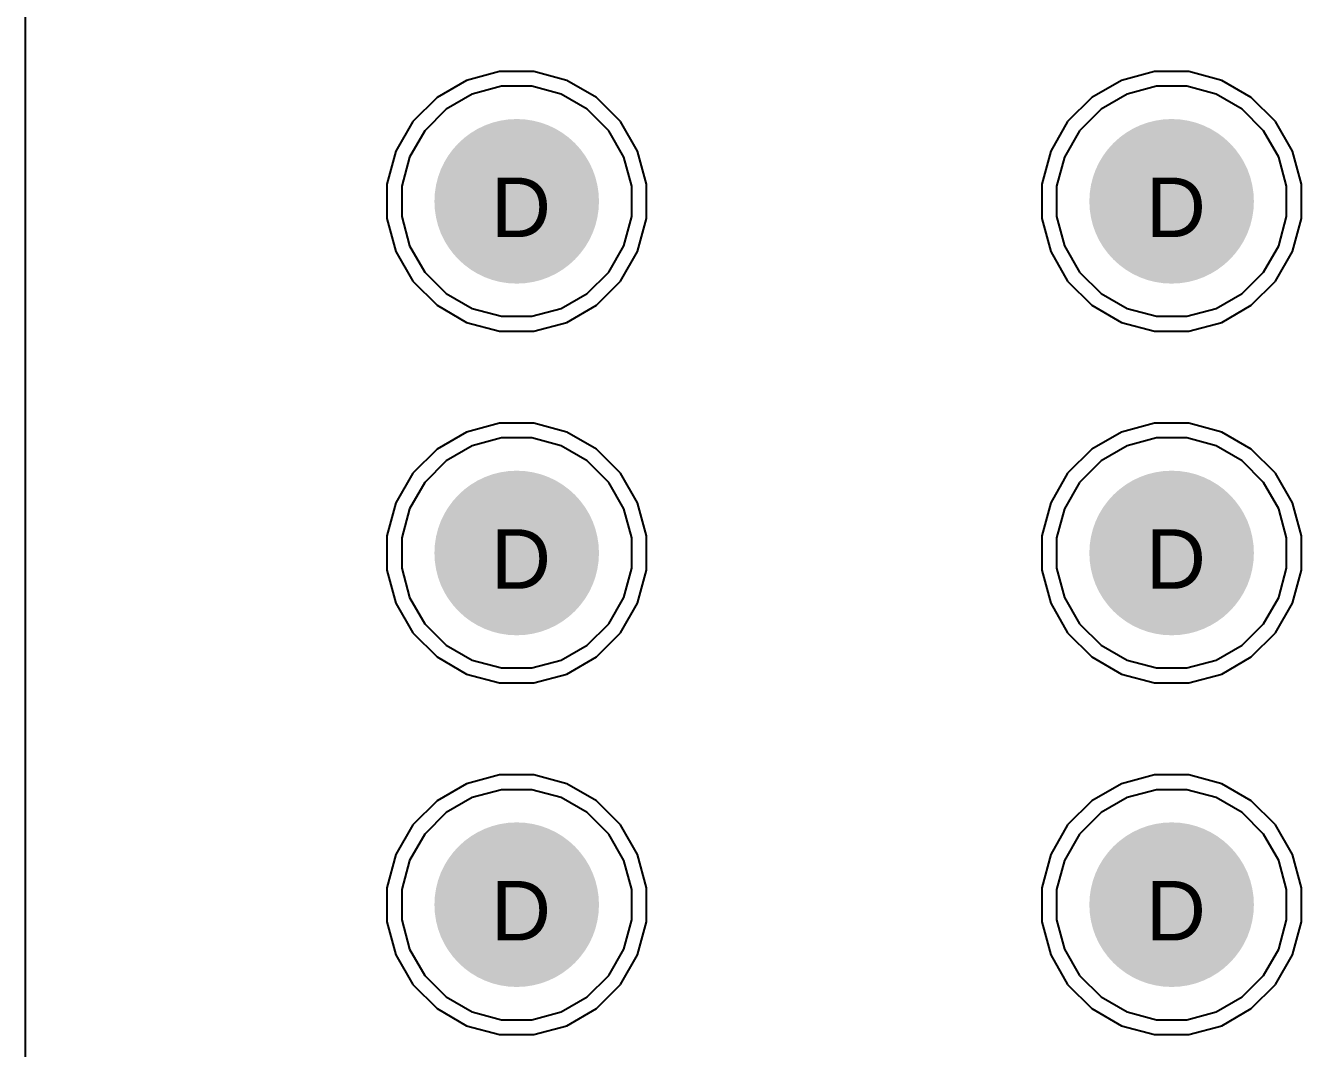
# Model space of a CAD drawing. Header units: inches. Extents: x 0 to 5379, y 0 to 5429.
# Drawn here: x 303.28 to 314.16, y 170.41 to 179.13 of the extents above; entities that cross this region are included whole.
import ezdxf

# ---------------------------------------------------------------- set-up
doc = ezdxf.new("R2010")
doc.units = ezdxf.units.IN
for name, color, linetype in [('Bottom Layer', 5, 'Continuous'), ('Bottom Solder', 6, 'Continuous'), ('Drill Drawing', 1, 'Continuous'), ('GND01', 16, 'Continuous'), ('GND02', 76, 'Continuous'), ('PWR', 156, 'Continuous'), ('SIG 01', 90, 'Continuous'), ('Top Layer', 1, 'Continuous'), ('Top Solder', 216, 'Continuous'), ('Via Holes', 16, 'Continuous')]:
    doc.layers.add(name, color=color, linetype=linetype)
doc.styles.add('Arial', font='', dxfattribs={"height": 0.2})
doc.styles.get('Arial').set_extended_font_data('Arial')

msp = doc.modelspace()

# ---------------------------------------------------------------- hatches: boundary and pattern name
at = {"layer": 'Bottom Layer'}
h = msp.add_hatch(color=5, dxfattribs=at)
edge = h.paths.add_edge_path()
edge.add_arc((307.467, 177.634), 0.6, 0, 360)
h = msp.add_hatch(color=5, dxfattribs=at)
edge = h.paths.add_edge_path()
edge.add_arc((313.055, 177.634), 0.6, 0, 360)
h = msp.add_hatch(color=5, dxfattribs=at)
edge = h.paths.add_edge_path()
edge.add_arc((307.467, 174.634), 0.6, 0, 360)
h = msp.add_hatch(color=5, dxfattribs=at)
edge = h.paths.add_edge_path()
edge.add_arc((313.055, 174.634), 0.6, 0, 360)
h = msp.add_hatch(color=5, dxfattribs=at)
edge = h.paths.add_edge_path()
edge.add_arc((307.467, 171.634), 0.6, 0, 360)
h = msp.add_hatch(color=5, dxfattribs=at)
edge = h.paths.add_edge_path()
edge.add_arc((313.055, 171.634), 0.6, 0, 360)
at = {"layer": 'Bottom Solder'}
h = msp.add_hatch(color=6, dxfattribs=at)
edge = h.paths.add_edge_path()
edge.add_arc((307.467, 177.634), 0.702, 0, 360)
h = msp.add_hatch(color=6, dxfattribs=at)
edge = h.paths.add_edge_path()
edge.add_arc((313.055, 177.634), 0.702, 0, 360)
h = msp.add_hatch(color=6, dxfattribs=at)
edge = h.paths.add_edge_path()
edge.add_arc((307.467, 174.634), 0.702, 0, 360)
h = msp.add_hatch(color=6, dxfattribs=at)
edge = h.paths.add_edge_path()
edge.add_arc((313.055, 174.634), 0.702, 0, 360)
h = msp.add_hatch(color=6, dxfattribs=at)
edge = h.paths.add_edge_path()
edge.add_arc((307.467, 171.634), 0.702, 0, 360)
h = msp.add_hatch(color=6, dxfattribs=at)
edge = h.paths.add_edge_path()
edge.add_arc((313.055, 171.634), 0.702, 0, 360)
at = {"layer": 'GND01'}
h = msp.add_hatch(color=16, dxfattribs=at)
edge = h.paths.add_edge_path()
edge.add_arc((307.467, 177.634), 0.6, 0, 360)
h = msp.add_hatch(color=16, dxfattribs=at)
edge = h.paths.add_edge_path()
edge.add_arc((313.055, 177.634), 0.6, 0, 360)
h = msp.add_hatch(color=16, dxfattribs=at)
edge = h.paths.add_edge_path()
edge.add_arc((307.467, 174.634), 0.6, 0, 360)
h = msp.add_hatch(color=16, dxfattribs=at)
edge = h.paths.add_edge_path()
edge.add_arc((313.055, 174.634), 0.6, 0, 360)
h = msp.add_hatch(color=16, dxfattribs=at)
edge = h.paths.add_edge_path()
edge.add_arc((307.467, 171.634), 0.6, 0, 360)
h = msp.add_hatch(color=16, dxfattribs=at)
edge = h.paths.add_edge_path()
edge.add_arc((313.055, 171.634), 0.6, 0, 360)
at = {"layer": 'GND02'}
h = msp.add_hatch(color=76, dxfattribs=at)
edge = h.paths.add_edge_path()
edge.add_arc((307.467, 177.634), 0.6, 0, 360)
h = msp.add_hatch(color=76, dxfattribs=at)
edge = h.paths.add_edge_path()
edge.add_arc((313.055, 177.634), 0.6, 0, 360)
h = msp.add_hatch(color=76, dxfattribs=at)
edge = h.paths.add_edge_path()
edge.add_arc((307.467, 174.634), 0.6, 0, 360)
h = msp.add_hatch(color=76, dxfattribs=at)
edge = h.paths.add_edge_path()
edge.add_arc((313.055, 174.634), 0.6, 0, 360)
h = msp.add_hatch(color=76, dxfattribs=at)
edge = h.paths.add_edge_path()
edge.add_arc((307.467, 171.634), 0.6, 0, 360)
h = msp.add_hatch(color=76, dxfattribs=at)
edge = h.paths.add_edge_path()
edge.add_arc((313.055, 171.634), 0.6, 0, 360)
at = {"layer": 'PWR'}
h = msp.add_hatch(color=156, dxfattribs=at)
edge = h.paths.add_edge_path()
edge.add_arc((307.467, 177.634), 0.6, 0, 360)
h = msp.add_hatch(color=156, dxfattribs=at)
edge = h.paths.add_edge_path()
edge.add_arc((313.055, 177.634), 0.6, 0, 360)
h = msp.add_hatch(color=156, dxfattribs=at)
edge = h.paths.add_edge_path()
edge.add_arc((307.467, 174.634), 0.6, 0, 360)
h = msp.add_hatch(color=156, dxfattribs=at)
edge = h.paths.add_edge_path()
edge.add_arc((313.055, 174.634), 0.6, 0, 360)
h = msp.add_hatch(color=156, dxfattribs=at)
edge = h.paths.add_edge_path()
edge.add_arc((307.467, 171.634), 0.6, 0, 360)
h = msp.add_hatch(color=156, dxfattribs=at)
edge = h.paths.add_edge_path()
edge.add_arc((313.055, 171.634), 0.6, 0, 360)
at = {"layer": 'SIG 01'}
h = msp.add_hatch(color=90, dxfattribs=at)
edge = h.paths.add_edge_path()
edge.add_arc((307.467, 177.634), 0.6, 0, 360)
h = msp.add_hatch(color=90, dxfattribs=at)
edge = h.paths.add_edge_path()
edge.add_arc((313.055, 177.634), 0.6, 0, 360)
h = msp.add_hatch(color=90, dxfattribs=at)
edge = h.paths.add_edge_path()
edge.add_arc((307.467, 174.634), 0.6, 0, 360)
h = msp.add_hatch(color=90, dxfattribs=at)
edge = h.paths.add_edge_path()
edge.add_arc((313.055, 174.634), 0.6, 0, 360)
h = msp.add_hatch(color=90, dxfattribs=at)
edge = h.paths.add_edge_path()
edge.add_arc((307.467, 171.634), 0.6, 0, 360)
h = msp.add_hatch(color=90, dxfattribs=at)
edge = h.paths.add_edge_path()
edge.add_arc((313.055, 171.634), 0.6, 0, 360)
at = {"layer": 'Top Layer'}
h = msp.add_hatch(color=1, dxfattribs=at)
edge = h.paths.add_edge_path()
edge.add_arc((307.467, 177.634), 0.6, 0, 360)
h = msp.add_hatch(color=1, dxfattribs=at)
edge = h.paths.add_edge_path()
edge.add_arc((313.055, 177.634), 0.6, 0, 360)
h = msp.add_hatch(color=1, dxfattribs=at)
edge = h.paths.add_edge_path()
edge.add_arc((307.467, 174.634), 0.6, 0, 360)
h = msp.add_hatch(color=1, dxfattribs=at)
edge = h.paths.add_edge_path()
edge.add_arc((313.055, 174.634), 0.6, 0, 360)
h = msp.add_hatch(color=1, dxfattribs=at)
edge = h.paths.add_edge_path()
edge.add_arc((307.467, 171.634), 0.6, 0, 360)
h = msp.add_hatch(color=1, dxfattribs=at)
edge = h.paths.add_edge_path()
edge.add_arc((313.055, 171.634), 0.6, 0, 360)
at = {"layer": 'Top Solder'}
h = msp.add_hatch(color=216, dxfattribs=at)
edge = h.paths.add_edge_path()
edge.add_arc((307.467, 177.634), 0.702, 0, 360)
h = msp.add_hatch(color=216, dxfattribs=at)
edge = h.paths.add_edge_path()
edge.add_arc((313.055, 177.634), 0.702, 0, 360)
h = msp.add_hatch(color=216, dxfattribs=at)
edge = h.paths.add_edge_path()
edge.add_arc((307.467, 174.634), 0.702, 0, 360)
h = msp.add_hatch(color=216, dxfattribs=at)
edge = h.paths.add_edge_path()
edge.add_arc((313.055, 174.634), 0.702, 0, 360)
h = msp.add_hatch(color=216, dxfattribs=at)
edge = h.paths.add_edge_path()
edge.add_arc((307.467, 171.634), 0.702, 0, 360)
h = msp.add_hatch(color=216, dxfattribs=at)
edge = h.paths.add_edge_path()
edge.add_arc((313.055, 171.634), 0.702, 0, 360)
at = {"layer": 'Via Holes'}
h = msp.add_hatch(color=7, dxfattribs=at)
edge = h.paths.add_edge_path()
edge.add_arc((307.467, 177.634), 0.35, 0, 360)
h = msp.add_hatch(color=7, dxfattribs=at)
edge = h.paths.add_edge_path()
edge.add_arc((313.055, 177.634), 0.35, 0, 360)
h = msp.add_hatch(color=7, dxfattribs=at)
edge = h.paths.add_edge_path()
edge.add_arc((307.467, 174.634), 0.35, 0, 360)
h = msp.add_hatch(color=7, dxfattribs=at)
edge = h.paths.add_edge_path()
edge.add_arc((313.055, 174.634), 0.35, 0, 360)
h = msp.add_hatch(color=7, dxfattribs=at)
edge = h.paths.add_edge_path()
edge.add_arc((307.467, 171.634), 0.35, 0, 360)
h = msp.add_hatch(color=7, dxfattribs=at)
edge = h.paths.add_edge_path()
edge.add_arc((313.055, 171.634), 0.35, 0, 360)

# ---------------------------------------------------------------- linework, layer by layer
at = {"layer": 'Bottom Layer'}
msp.add_line((303.276, 157.988), (303.276, 218.872), dxfattribs=at)
at = {"layer": 'GND01'}
for p, q in [((307.039, 178.666), (306.787, 178.52)), ((307.321, 178.742), (307.039, 178.666)), ((307.613, 178.742), (307.321, 178.742)), ((307.895, 178.666), (307.613, 178.742)), ((308.147, 178.52), (307.895, 178.666)), ((312.627, 178.666), (312.375, 178.52)), ((312.909, 178.742), (312.627, 178.666)), ((313.201, 178.742), (312.909, 178.742)), ((313.483, 178.666), (313.201, 178.742)), ((313.735, 178.52), (313.483, 178.666)), ((306.787, 178.52), (306.58, 178.314)), ((308.354, 178.314), (308.147, 178.52)), ((312.375, 178.52), (312.168, 178.314)), ((313.942, 178.314), (313.735, 178.52)), ((306.58, 178.314), (306.435, 178.061)), ((308.499, 178.061), (308.354, 178.314)), ((312.168, 178.314), (312.023, 178.061)), ((314.087, 178.061), (313.942, 178.314)), ((306.435, 178.061), (306.359, 177.779)), ((308.575, 177.779), (308.499, 178.061)), ((312.023, 178.061), (311.947, 177.779)), ((314.163, 177.779), (314.087, 178.061)), ((306.359, 177.779), (306.359, 177.488)), ((308.575, 177.488), (308.575, 177.779)), ((311.947, 177.779), (311.947, 177.488)), ((314.163, 177.488), (314.163, 177.779)), ((306.359, 177.488), (306.435, 177.206)), ((308.499, 177.206), (308.575, 177.488)), ((311.947, 177.488), (312.023, 177.206)), ((314.087, 177.206), (314.163, 177.488)), ((306.435, 177.206), (306.58, 176.953)), ((308.354, 176.953), (308.499, 177.206)), ((312.023, 177.206), (312.168, 176.953)), ((313.942, 176.953), (314.087, 177.206)), ((306.58, 176.953), (306.787, 176.747)), ((308.147, 176.747), (308.354, 176.953)), ((312.168, 176.953), (312.375, 176.747)), ((313.735, 176.747), (313.942, 176.953)), ((306.787, 176.747), (307.039, 176.601)), ((307.895, 176.601), (308.147, 176.747)), ((312.375, 176.747), (312.627, 176.601)), ((313.483, 176.601), (313.735, 176.747)), ((307.039, 176.601), (307.321, 176.526)), ((307.613, 176.526), (307.895, 176.601)), ((312.627, 176.601), (312.909, 176.526)), ((313.201, 176.526), (313.483, 176.601)), ((307.321, 176.526), (307.613, 176.526)), ((312.909, 176.526), (313.201, 176.526)), ((307.321, 175.742), (307.039, 175.666)), ((307.613, 175.742), (307.321, 175.742)), ((307.895, 175.666), (307.613, 175.742)), ((312.909, 175.742), (312.627, 175.666)), ((313.201, 175.742), (312.909, 175.742)), ((313.483, 175.666), (313.201, 175.742)), ((307.039, 175.666), (306.787, 175.52)), ((308.147, 175.52), (307.895, 175.666)), ((312.627, 175.666), (312.375, 175.52)), ((313.735, 175.52), (313.483, 175.666)), ((306.787, 175.52), (306.58, 175.314)), ((308.354, 175.314), (308.147, 175.52)), ((312.375, 175.52), (312.168, 175.314)), ((313.942, 175.314), (313.735, 175.52)), ((306.58, 175.314), (306.435, 175.061)), ((308.499, 175.061), (308.354, 175.314)), ((312.168, 175.314), (312.023, 175.061)), ((314.087, 175.061), (313.942, 175.314)), ((306.435, 175.061), (306.359, 174.779)), ((308.575, 174.779), (308.499, 175.061)), ((312.023, 175.061), (311.947, 174.779)), ((314.163, 174.779), (314.087, 175.061)), ((306.359, 174.779), (306.359, 174.488)), ((308.575, 174.488), (308.575, 174.779)), ((311.947, 174.779), (311.947, 174.488)), ((314.163, 174.488), (314.163, 174.779)), ((306.359, 174.488), (306.435, 174.206)), ((308.499, 174.206), (308.575, 174.488)), ((311.947, 174.488), (312.023, 174.206)), ((314.087, 174.206), (314.163, 174.488)), ((306.435, 174.206), (306.58, 173.953)), ((308.354, 173.953), (308.499, 174.206)), ((312.023, 174.206), (312.168, 173.953)), ((313.942, 173.953), (314.087, 174.206)), ((306.58, 173.953), (306.787, 173.747)), ((308.147, 173.747), (308.354, 173.953)), ((312.168, 173.953), (312.375, 173.747)), ((313.735, 173.747), (313.942, 173.953)), ((306.787, 173.747), (307.039, 173.601)), ((307.895, 173.601), (308.147, 173.747)), ((312.375, 173.747), (312.627, 173.601)), ((313.483, 173.601), (313.735, 173.747)), ((307.039, 173.601), (307.321, 173.526)), ((307.613, 173.526), (307.895, 173.601)), ((312.627, 173.601), (312.909, 173.526)), ((313.201, 173.526), (313.483, 173.601)), ((307.321, 173.526), (307.613, 173.526)), ((312.909, 173.526), (313.201, 173.526)), ((307.321, 172.742), (307.039, 172.666)), ((307.613, 172.742), (307.321, 172.742)), ((307.895, 172.666), (307.613, 172.742)), ((312.909, 172.742), (312.627, 172.666)), ((313.201, 172.742), (312.909, 172.742)), ((313.483, 172.666), (313.201, 172.742)), ((307.039, 172.666), (306.787, 172.52)), ((308.147, 172.52), (307.895, 172.666)), ((312.627, 172.666), (312.375, 172.52)), ((313.735, 172.52), (313.483, 172.666)), ((306.787, 172.52), (306.58, 172.314)), ((308.354, 172.314), (308.147, 172.52)), ((312.375, 172.52), (312.168, 172.314)), ((313.942, 172.314), (313.735, 172.52)), ((306.58, 172.314), (306.435, 172.061)), ((308.499, 172.061), (308.354, 172.314)), ((312.168, 172.314), (312.023, 172.061)), ((314.087, 172.061), (313.942, 172.314)), ((306.435, 172.061), (306.359, 171.779)), ((308.575, 171.779), (308.499, 172.061)), ((312.023, 172.061), (311.947, 171.779)), ((314.163, 171.779), (314.087, 172.061)), ((306.359, 171.779), (306.359, 171.488)), ((308.575, 171.488), (308.575, 171.779)), ((311.947, 171.779), (311.947, 171.488)), ((314.163, 171.488), (314.163, 171.779)), ((306.359, 171.488), (306.435, 171.206)), ((308.499, 171.206), (308.575, 171.488)), ((311.947, 171.488), (312.023, 171.206)), ((314.087, 171.206), (314.163, 171.488)), ((306.435, 171.206), (306.58, 170.953)), ((308.354, 170.953), (308.499, 171.206)), ((312.023, 171.206), (312.168, 170.953)), ((313.942, 170.953), (314.087, 171.206)), ((306.58, 170.953), (306.787, 170.747)), ((308.147, 170.747), (308.354, 170.953)), ((312.168, 170.953), (312.375, 170.747)), ((313.735, 170.747), (313.942, 170.953)), ((306.787, 170.747), (307.039, 170.601)), ((307.895, 170.601), (308.147, 170.747)), ((312.375, 170.747), (312.627, 170.601)), ((313.483, 170.601), (313.735, 170.747)), ((307.039, 170.601), (307.321, 170.526)), ((307.613, 170.526), (307.895, 170.601)), ((312.627, 170.601), (312.909, 170.526)), ((313.201, 170.526), (313.483, 170.601)), ((307.321, 170.526), (307.613, 170.526)), ((312.909, 170.526), (313.201, 170.526))]:
    msp.add_line(p, q, dxfattribs=at)
at = {"layer": 'GND02'}
for p, q in [((307.039, 178.666), (306.787, 178.52)), ((307.321, 178.742), (307.039, 178.666)), ((307.613, 178.742), (307.321, 178.742)), ((307.895, 178.666), (307.613, 178.742)), ((308.147, 178.52), (307.895, 178.666)), ((312.627, 178.666), (312.375, 178.52)), ((312.909, 178.742), (312.627, 178.666)), ((313.201, 178.742), (312.909, 178.742)), ((313.483, 178.666), (313.201, 178.742)), ((313.735, 178.52), (313.483, 178.666)), ((306.787, 178.52), (306.58, 178.314)), ((308.354, 178.314), (308.147, 178.52)), ((312.375, 178.52), (312.168, 178.314)), ((313.942, 178.314), (313.735, 178.52)), ((306.58, 178.314), (306.435, 178.061)), ((308.499, 178.061), (308.354, 178.314)), ((312.168, 178.314), (312.023, 178.061)), ((314.087, 178.061), (313.942, 178.314)), ((306.435, 178.061), (306.359, 177.779)), ((308.575, 177.779), (308.499, 178.061)), ((312.023, 178.061), (311.947, 177.779)), ((314.163, 177.779), (314.087, 178.061)), ((306.359, 177.779), (306.359, 177.488)), ((308.575, 177.488), (308.575, 177.779)), ((311.947, 177.779), (311.947, 177.488)), ((314.163, 177.488), (314.163, 177.779)), ((306.359, 177.488), (306.435, 177.206)), ((308.499, 177.206), (308.575, 177.488)), ((311.947, 177.488), (312.023, 177.206)), ((314.087, 177.206), (314.163, 177.488)), ((306.435, 177.206), (306.58, 176.953)), ((308.354, 176.953), (308.499, 177.206)), ((312.023, 177.206), (312.168, 176.953)), ((313.942, 176.953), (314.087, 177.206)), ((306.58, 176.953), (306.787, 176.747)), ((308.147, 176.747), (308.354, 176.953)), ((312.168, 176.953), (312.375, 176.747)), ((313.735, 176.747), (313.942, 176.953)), ((306.787, 176.747), (307.039, 176.601)), ((307.895, 176.601), (308.147, 176.747)), ((312.375, 176.747), (312.627, 176.601)), ((313.483, 176.601), (313.735, 176.747)), ((307.039, 176.601), (307.321, 176.526)), ((307.613, 176.526), (307.895, 176.601)), ((312.627, 176.601), (312.909, 176.526)), ((313.201, 176.526), (313.483, 176.601)), ((307.321, 176.526), (307.613, 176.526)), ((312.909, 176.526), (313.201, 176.526)), ((307.321, 175.742), (307.039, 175.666)), ((307.613, 175.742), (307.321, 175.742)), ((307.895, 175.666), (307.613, 175.742)), ((312.909, 175.742), (312.627, 175.666)), ((313.201, 175.742), (312.909, 175.742)), ((313.483, 175.666), (313.201, 175.742)), ((307.039, 175.666), (306.787, 175.52)), ((308.147, 175.52), (307.895, 175.666)), ((312.627, 175.666), (312.375, 175.52)), ((313.735, 175.52), (313.483, 175.666)), ((306.787, 175.52), (306.58, 175.314)), ((308.354, 175.314), (308.147, 175.52)), ((312.375, 175.52), (312.168, 175.314)), ((313.942, 175.314), (313.735, 175.52)), ((306.58, 175.314), (306.435, 175.061)), ((308.499, 175.061), (308.354, 175.314)), ((312.168, 175.314), (312.023, 175.061)), ((314.087, 175.061), (313.942, 175.314)), ((306.435, 175.061), (306.359, 174.779)), ((308.575, 174.779), (308.499, 175.061)), ((312.023, 175.061), (311.947, 174.779)), ((314.163, 174.779), (314.087, 175.061)), ((306.359, 174.779), (306.359, 174.488)), ((308.575, 174.488), (308.575, 174.779)), ((311.947, 174.779), (311.947, 174.488)), ((314.163, 174.488), (314.163, 174.779)), ((306.359, 174.488), (306.435, 174.206)), ((308.499, 174.206), (308.575, 174.488)), ((311.947, 174.488), (312.023, 174.206)), ((314.087, 174.206), (314.163, 174.488)), ((306.435, 174.206), (306.58, 173.953)), ((308.354, 173.953), (308.499, 174.206)), ((312.023, 174.206), (312.168, 173.953)), ((313.942, 173.953), (314.087, 174.206)), ((306.58, 173.953), (306.787, 173.747)), ((308.147, 173.747), (308.354, 173.953)), ((312.168, 173.953), (312.375, 173.747)), ((313.735, 173.747), (313.942, 173.953)), ((306.787, 173.747), (307.039, 173.601)), ((307.895, 173.601), (308.147, 173.747)), ((312.375, 173.747), (312.627, 173.601)), ((313.483, 173.601), (313.735, 173.747)), ((307.039, 173.601), (307.321, 173.526)), ((307.613, 173.526), (307.895, 173.601)), ((312.627, 173.601), (312.909, 173.526)), ((313.201, 173.526), (313.483, 173.601)), ((307.321, 173.526), (307.613, 173.526)), ((312.909, 173.526), (313.201, 173.526)), ((307.321, 172.742), (307.039, 172.666)), ((307.613, 172.742), (307.321, 172.742)), ((307.895, 172.666), (307.613, 172.742)), ((312.909, 172.742), (312.627, 172.666)), ((313.201, 172.742), (312.909, 172.742)), ((313.483, 172.666), (313.201, 172.742)), ((307.039, 172.666), (306.787, 172.52)), ((308.147, 172.52), (307.895, 172.666)), ((312.627, 172.666), (312.375, 172.52)), ((313.735, 172.52), (313.483, 172.666)), ((306.787, 172.52), (306.58, 172.314)), ((308.354, 172.314), (308.147, 172.52)), ((312.375, 172.52), (312.168, 172.314)), ((313.942, 172.314), (313.735, 172.52)), ((306.58, 172.314), (306.435, 172.061)), ((308.499, 172.061), (308.354, 172.314)), ((312.168, 172.314), (312.023, 172.061)), ((314.087, 172.061), (313.942, 172.314)), ((306.435, 172.061), (306.359, 171.779)), ((308.575, 171.779), (308.499, 172.061)), ((312.023, 172.061), (311.947, 171.779)), ((314.163, 171.779), (314.087, 172.061)), ((306.359, 171.779), (306.359, 171.488)), ((308.575, 171.488), (308.575, 171.779)), ((311.947, 171.779), (311.947, 171.488)), ((314.163, 171.488), (314.163, 171.779)), ((306.359, 171.488), (306.435, 171.206)), ((308.499, 171.206), (308.575, 171.488)), ((311.947, 171.488), (312.023, 171.206)), ((314.087, 171.206), (314.163, 171.488)), ((306.435, 171.206), (306.58, 170.953)), ((308.354, 170.953), (308.499, 171.206)), ((312.023, 171.206), (312.168, 170.953)), ((313.942, 170.953), (314.087, 171.206)), ((306.58, 170.953), (306.787, 170.747)), ((308.147, 170.747), (308.354, 170.953)), ((312.168, 170.953), (312.375, 170.747)), ((313.735, 170.747), (313.942, 170.953)), ((306.787, 170.747), (307.039, 170.601)), ((307.895, 170.601), (308.147, 170.747)), ((312.375, 170.747), (312.627, 170.601)), ((313.483, 170.601), (313.735, 170.747)), ((307.039, 170.601), (307.321, 170.526)), ((307.613, 170.526), (307.895, 170.601)), ((312.627, 170.601), (312.909, 170.526)), ((313.201, 170.526), (313.483, 170.601)), ((307.321, 170.526), (307.613, 170.526)), ((312.909, 170.526), (313.201, 170.526))]:
    msp.add_line(p, q, dxfattribs=at)
at = {"layer": 'PWR'}
for p, q in [((307.039, 178.666), (306.787, 178.52)), ((307.321, 178.742), (307.039, 178.666)), ((307.613, 178.742), (307.321, 178.742)), ((307.895, 178.666), (307.613, 178.742)), ((308.147, 178.52), (307.895, 178.666)), ((312.627, 178.666), (312.375, 178.52)), ((312.909, 178.742), (312.627, 178.666)), ((313.201, 178.742), (312.909, 178.742)), ((313.483, 178.666), (313.201, 178.742)), ((313.735, 178.52), (313.483, 178.666)), ((306.787, 178.52), (306.58, 178.314)), ((308.354, 178.314), (308.147, 178.52)), ((312.375, 178.52), (312.168, 178.314)), ((313.942, 178.314), (313.735, 178.52)), ((306.58, 178.314), (306.435, 178.061)), ((308.499, 178.061), (308.354, 178.314)), ((312.168, 178.314), (312.023, 178.061)), ((314.087, 178.061), (313.942, 178.314)), ((306.435, 178.061), (306.359, 177.779)), ((308.575, 177.779), (308.499, 178.061)), ((312.023, 178.061), (311.947, 177.779)), ((314.163, 177.779), (314.087, 178.061)), ((306.359, 177.779), (306.359, 177.488)), ((308.575, 177.488), (308.575, 177.779)), ((311.947, 177.779), (311.947, 177.488)), ((314.163, 177.488), (314.163, 177.779)), ((306.359, 177.488), (306.435, 177.206)), ((308.499, 177.206), (308.575, 177.488)), ((311.947, 177.488), (312.023, 177.206)), ((314.087, 177.206), (314.163, 177.488)), ((306.435, 177.206), (306.58, 176.953)), ((308.354, 176.953), (308.499, 177.206)), ((312.023, 177.206), (312.168, 176.953)), ((313.942, 176.953), (314.087, 177.206)), ((306.58, 176.953), (306.787, 176.747)), ((308.147, 176.747), (308.354, 176.953)), ((312.168, 176.953), (312.375, 176.747)), ((313.735, 176.747), (313.942, 176.953)), ((306.787, 176.747), (307.039, 176.601)), ((307.895, 176.601), (308.147, 176.747)), ((312.375, 176.747), (312.627, 176.601)), ((313.483, 176.601), (313.735, 176.747)), ((307.039, 176.601), (307.321, 176.526)), ((307.613, 176.526), (307.895, 176.601)), ((312.627, 176.601), (312.909, 176.526)), ((313.201, 176.526), (313.483, 176.601)), ((307.321, 176.526), (307.613, 176.526)), ((312.909, 176.526), (313.201, 176.526)), ((307.321, 175.742), (307.039, 175.666)), ((307.613, 175.742), (307.321, 175.742)), ((307.895, 175.666), (307.613, 175.742)), ((312.909, 175.742), (312.627, 175.666)), ((313.201, 175.742), (312.909, 175.742)), ((313.483, 175.666), (313.201, 175.742)), ((307.039, 175.666), (306.787, 175.52)), ((308.147, 175.52), (307.895, 175.666)), ((312.627, 175.666), (312.375, 175.52)), ((313.735, 175.52), (313.483, 175.666)), ((306.787, 175.52), (306.58, 175.314)), ((308.354, 175.314), (308.147, 175.52)), ((312.375, 175.52), (312.168, 175.314)), ((313.942, 175.314), (313.735, 175.52)), ((306.58, 175.314), (306.435, 175.061)), ((308.499, 175.061), (308.354, 175.314)), ((312.168, 175.314), (312.023, 175.061)), ((314.087, 175.061), (313.942, 175.314)), ((306.435, 175.061), (306.359, 174.779)), ((308.575, 174.779), (308.499, 175.061)), ((312.023, 175.061), (311.947, 174.779)), ((314.163, 174.779), (314.087, 175.061)), ((306.359, 174.779), (306.359, 174.488)), ((308.575, 174.488), (308.575, 174.779)), ((311.947, 174.779), (311.947, 174.488)), ((314.163, 174.488), (314.163, 174.779)), ((306.359, 174.488), (306.435, 174.206)), ((308.499, 174.206), (308.575, 174.488)), ((311.947, 174.488), (312.023, 174.206)), ((314.087, 174.206), (314.163, 174.488)), ((306.435, 174.206), (306.58, 173.953)), ((308.354, 173.953), (308.499, 174.206)), ((312.023, 174.206), (312.168, 173.953)), ((313.942, 173.953), (314.087, 174.206)), ((306.58, 173.953), (306.787, 173.747)), ((308.147, 173.747), (308.354, 173.953)), ((312.168, 173.953), (312.375, 173.747)), ((313.735, 173.747), (313.942, 173.953)), ((306.787, 173.747), (307.039, 173.601)), ((307.895, 173.601), (308.147, 173.747)), ((312.375, 173.747), (312.627, 173.601)), ((313.483, 173.601), (313.735, 173.747)), ((307.039, 173.601), (307.321, 173.526)), ((307.613, 173.526), (307.895, 173.601)), ((312.627, 173.601), (312.909, 173.526)), ((313.201, 173.526), (313.483, 173.601)), ((307.321, 173.526), (307.613, 173.526)), ((312.909, 173.526), (313.201, 173.526)), ((307.321, 172.742), (307.039, 172.666)), ((307.613, 172.742), (307.321, 172.742)), ((307.895, 172.666), (307.613, 172.742)), ((312.909, 172.742), (312.627, 172.666)), ((313.201, 172.742), (312.909, 172.742)), ((313.483, 172.666), (313.201, 172.742)), ((307.039, 172.666), (306.787, 172.52)), ((308.147, 172.52), (307.895, 172.666)), ((312.627, 172.666), (312.375, 172.52)), ((313.735, 172.52), (313.483, 172.666)), ((306.787, 172.52), (306.58, 172.314)), ((308.354, 172.314), (308.147, 172.52)), ((312.375, 172.52), (312.168, 172.314)), ((313.942, 172.314), (313.735, 172.52)), ((306.58, 172.314), (306.435, 172.061)), ((308.499, 172.061), (308.354, 172.314)), ((312.168, 172.314), (312.023, 172.061)), ((314.087, 172.061), (313.942, 172.314)), ((306.435, 172.061), (306.359, 171.779)), ((308.575, 171.779), (308.499, 172.061)), ((312.023, 172.061), (311.947, 171.779)), ((314.163, 171.779), (314.087, 172.061)), ((306.359, 171.779), (306.359, 171.488)), ((308.575, 171.488), (308.575, 171.779)), ((311.947, 171.779), (311.947, 171.488)), ((314.163, 171.488), (314.163, 171.779)), ((306.359, 171.488), (306.435, 171.206)), ((308.499, 171.206), (308.575, 171.488)), ((311.947, 171.488), (312.023, 171.206)), ((314.087, 171.206), (314.163, 171.488)), ((306.435, 171.206), (306.58, 170.953)), ((308.354, 170.953), (308.499, 171.206)), ((312.023, 171.206), (312.168, 170.953)), ((313.942, 170.953), (314.087, 171.206)), ((306.58, 170.953), (306.787, 170.747)), ((308.147, 170.747), (308.354, 170.953)), ((312.168, 170.953), (312.375, 170.747)), ((313.735, 170.747), (313.942, 170.953)), ((306.787, 170.747), (307.039, 170.601)), ((307.895, 170.601), (308.147, 170.747)), ((312.375, 170.747), (312.627, 170.601)), ((313.483, 170.601), (313.735, 170.747)), ((307.039, 170.601), (307.321, 170.526)), ((307.613, 170.526), (307.895, 170.601)), ((312.627, 170.601), (312.909, 170.526)), ((313.201, 170.526), (313.483, 170.601)), ((307.321, 170.526), (307.613, 170.526)), ((312.909, 170.526), (313.201, 170.526))]:
    msp.add_line(p, q, dxfattribs=at)
at = {"layer": 'SIG 01'}
for p, q in [((307.088, 178.548), (306.865, 178.419)), ((307.338, 178.615), (307.088, 178.548)), ((307.596, 178.615), (307.338, 178.615)), ((307.846, 178.548), (307.596, 178.615)), ((308.069, 178.419), (307.846, 178.548)), ((312.676, 178.548), (312.453, 178.419)), ((312.926, 178.615), (312.676, 178.548)), ((313.184, 178.615), (312.926, 178.615)), ((313.434, 178.548), (313.184, 178.615)), ((313.657, 178.419), (313.434, 178.548)), ((306.865, 178.419), (306.682, 178.236)), ((308.252, 178.236), (308.069, 178.419)), ((312.453, 178.419), (312.27, 178.236)), ((313.84, 178.236), (313.657, 178.419)), ((306.682, 178.236), (306.553, 178.012)), ((308.381, 178.012), (308.252, 178.236)), ((312.27, 178.236), (312.141, 178.012)), ((313.969, 178.012), (313.84, 178.236)), ((306.553, 178.012), (306.486, 177.763)), ((308.448, 177.763), (308.381, 178.012)), ((312.141, 178.012), (312.074, 177.763)), ((314.036, 177.763), (313.969, 178.012)), ((306.486, 177.763), (306.486, 177.504)), ((308.448, 177.504), (308.448, 177.763)), ((312.074, 177.763), (312.074, 177.504)), ((314.036, 177.504), (314.036, 177.763)), ((306.486, 177.504), (306.553, 177.255)), ((308.381, 177.255), (308.448, 177.504)), ((312.074, 177.504), (312.141, 177.255)), ((313.969, 177.255), (314.036, 177.504)), ((306.553, 177.255), (306.682, 177.031)), ((308.252, 177.031), (308.381, 177.255)), ((312.141, 177.255), (312.27, 177.031)), ((313.84, 177.031), (313.969, 177.255)), ((306.682, 177.031), (306.865, 176.849)), ((308.069, 176.849), (308.252, 177.031)), ((312.27, 177.031), (312.453, 176.849)), ((313.657, 176.849), (313.84, 177.031)), ((306.865, 176.849), (307.088, 176.719)), ((307.846, 176.719), (308.069, 176.849)), ((312.453, 176.849), (312.676, 176.719)), ((313.434, 176.719), (313.657, 176.849)), ((307.088, 176.719), (307.338, 176.653)), ((307.596, 176.653), (307.846, 176.719)), ((312.676, 176.719), (312.926, 176.653)), ((313.184, 176.653), (313.434, 176.719)), ((307.338, 176.653), (307.596, 176.653)), ((312.926, 176.653), (313.184, 176.653)), ((307.338, 175.615), (307.088, 175.548)), ((307.596, 175.615), (307.338, 175.615)), ((307.846, 175.548), (307.596, 175.615)), ((312.926, 175.615), (312.676, 175.548)), ((313.184, 175.615), (312.926, 175.615)), ((313.434, 175.548), (313.184, 175.615)), ((307.088, 175.548), (306.865, 175.419)), ((308.069, 175.419), (307.846, 175.548)), ((312.676, 175.548), (312.453, 175.419)), ((313.657, 175.419), (313.434, 175.548)), ((306.865, 175.419), (306.682, 175.236)), ((308.252, 175.236), (308.069, 175.419)), ((312.453, 175.419), (312.27, 175.236)), ((313.84, 175.236), (313.657, 175.419)), ((306.682, 175.236), (306.553, 175.012)), ((308.381, 175.012), (308.252, 175.236)), ((312.27, 175.236), (312.141, 175.012)), ((313.969, 175.012), (313.84, 175.236)), ((306.553, 175.012), (306.486, 174.763)), ((308.448, 174.763), (308.381, 175.012)), ((312.141, 175.012), (312.074, 174.763)), ((314.036, 174.763), (313.969, 175.012)), ((306.486, 174.763), (306.486, 174.504)), ((308.448, 174.504), (308.448, 174.763)), ((312.074, 174.763), (312.074, 174.504)), ((314.036, 174.504), (314.036, 174.763)), ((306.486, 174.504), (306.553, 174.255)), ((308.381, 174.255), (308.448, 174.504)), ((312.074, 174.504), (312.141, 174.255)), ((313.969, 174.255), (314.036, 174.504)), ((306.553, 174.255), (306.682, 174.031)), ((308.252, 174.031), (308.381, 174.255)), ((312.141, 174.255), (312.27, 174.031)), ((313.84, 174.031), (313.969, 174.255)), ((306.682, 174.031), (306.865, 173.849)), ((308.069, 173.849), (308.252, 174.031)), ((312.27, 174.031), (312.453, 173.849)), ((313.657, 173.849), (313.84, 174.031)), ((306.865, 173.849), (307.088, 173.719)), ((307.846, 173.719), (308.069, 173.849)), ((312.453, 173.849), (312.676, 173.719)), ((313.434, 173.719), (313.657, 173.849)), ((307.088, 173.719), (307.338, 173.653)), ((307.338, 173.653), (307.596, 173.653)), ((307.596, 173.653), (307.846, 173.719)), ((312.676, 173.719), (312.926, 173.653)), ((312.926, 173.653), (313.184, 173.653)), ((313.184, 173.653), (313.434, 173.719)), ((307.338, 172.615), (307.088, 172.548)), ((307.596, 172.615), (307.338, 172.615)), ((307.846, 172.548), (307.596, 172.615)), ((312.926, 172.615), (312.676, 172.548)), ((313.184, 172.615), (312.926, 172.615)), ((313.434, 172.548), (313.184, 172.615)), ((307.088, 172.548), (306.865, 172.419)), ((308.069, 172.419), (307.846, 172.548)), ((312.676, 172.548), (312.453, 172.419)), ((313.657, 172.419), (313.434, 172.548)), ((306.865, 172.419), (306.682, 172.236)), ((308.252, 172.236), (308.069, 172.419)), ((312.453, 172.419), (312.27, 172.236)), ((313.84, 172.236), (313.657, 172.419)), ((306.682, 172.236), (306.553, 172.012)), ((308.381, 172.012), (308.252, 172.236)), ((312.27, 172.236), (312.141, 172.012)), ((313.969, 172.012), (313.84, 172.236)), ((306.553, 172.012), (306.486, 171.763)), ((308.448, 171.763), (308.381, 172.012)), ((312.141, 172.012), (312.074, 171.763)), ((314.036, 171.763), (313.969, 172.012)), ((306.486, 171.763), (306.486, 171.504)), ((308.448, 171.504), (308.448, 171.763)), ((312.074, 171.763), (312.074, 171.504)), ((314.036, 171.504), (314.036, 171.763)), ((306.486, 171.504), (306.553, 171.255)), ((308.381, 171.255), (308.448, 171.504)), ((312.074, 171.504), (312.141, 171.255)), ((313.969, 171.255), (314.036, 171.504)), ((306.553, 171.255), (306.682, 171.031)), ((308.252, 171.031), (308.381, 171.255)), ((312.141, 171.255), (312.27, 171.031)), ((313.84, 171.031), (313.969, 171.255)), ((306.682, 171.031), (306.865, 170.849)), ((308.069, 170.849), (308.252, 171.031)), ((312.27, 171.031), (312.453, 170.849)), ((313.657, 170.849), (313.84, 171.031)), ((306.865, 170.849), (307.088, 170.719)), ((307.846, 170.719), (308.069, 170.849)), ((312.453, 170.849), (312.676, 170.719)), ((313.434, 170.719), (313.657, 170.849)), ((307.088, 170.719), (307.338, 170.653)), ((307.596, 170.653), (307.846, 170.719)), ((312.676, 170.719), (312.926, 170.653)), ((313.184, 170.653), (313.434, 170.719)), ((307.338, 170.653), (307.596, 170.653)), ((312.926, 170.653), (313.184, 170.653))]:
    msp.add_line(p, q, dxfattribs=at)

# ---------------------------------------------------------------- texts
at = {"layer": 'Drill Drawing', "style": 'Arial'}
for p in [(307.247, 177.329), (312.835, 177.329), (307.247, 174.329), (312.835, 174.329), (307.247, 171.329), (312.835, 171.329)]:
    msp.add_text('D', height=0.508, dxfattribs=at).set_placement(p)

doc.saveas('drawing.dxf')
